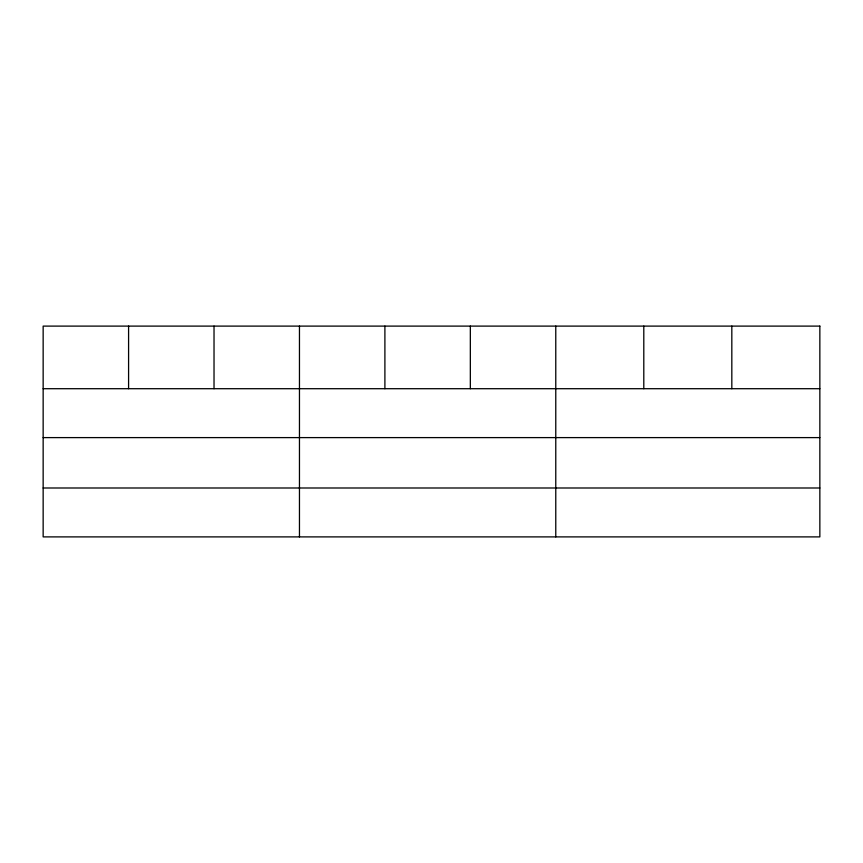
<?xml version="1.0" encoding="UTF-8"?>
<svg xmlns="http://www.w3.org/2000/svg" width="863" height="863" viewBox="0 0 863 863"><rect width="100%" height="100%" fill="white"/><g stroke="black" fill="none" stroke-linecap="round" stroke-linejoin="round"><path stroke-width="1.29" d="M43.15 388.706L819.85 388.706M43.15 437.606L819.85 437.606M43.15 487.994L819.85 487.994M731.824 326.106L731.824 388.706M643.798 326.106L643.798 388.706M555.772 326.106L555.772 536.894M470.335 326.106L470.335 388.706M384.898 326.106L384.898 388.706M299.461 326.106L299.461 536.894M214.024 326.106L214.024 388.706M128.587 326.106L128.587 388.706M819.85 326.106L43.15 326.106L43.15 536.894L819.85 536.894L819.85 326.106"/></g></svg>
